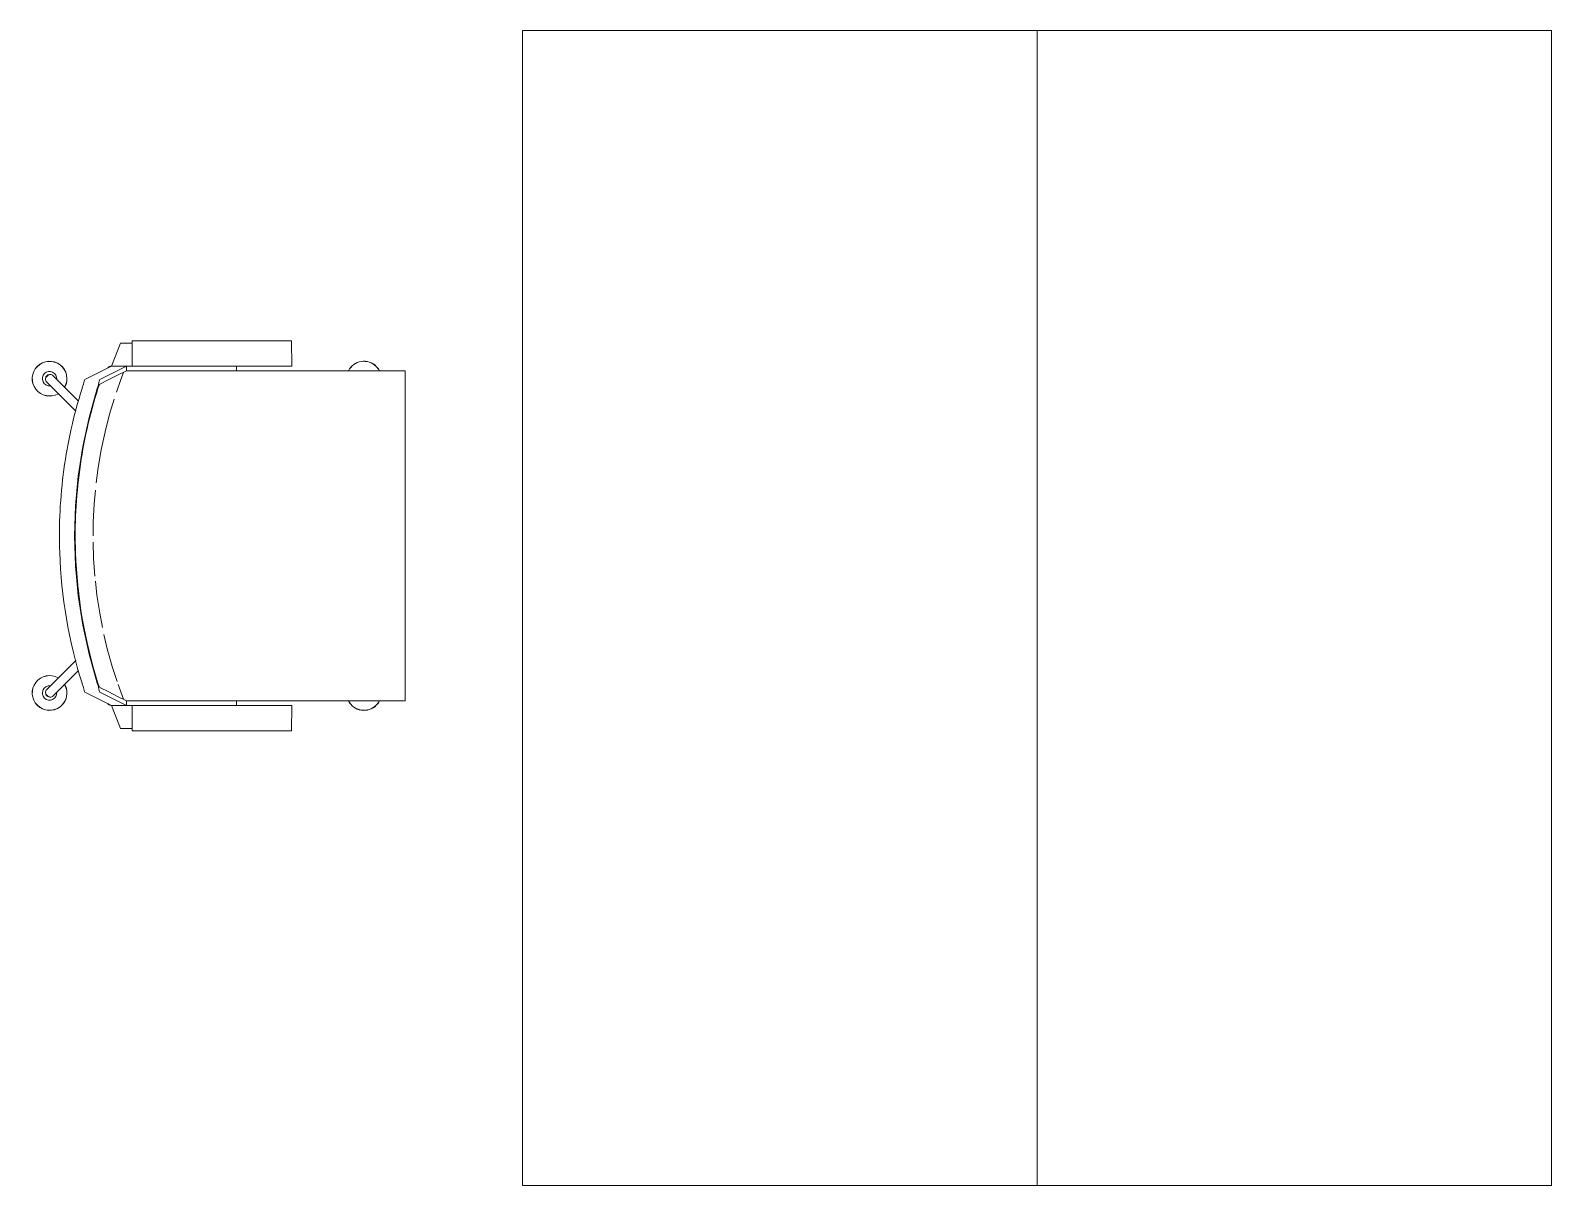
# Model space of a CAD drawing. Header units: centimetres. Extents: x -5566 to 5867, y -120 to 4683.
# Drawn here: x -3234.4 to -3023.7, y 359 to 519 of the extents above; entities that cross this region are included whole.
import ezdxf

# ---------------------------------------------------------------- set-up
doc = ezdxf.new("R2010")
doc.units = ezdxf.units.CM
doc.layers.add('I-FURN', color=30, linetype='Continuous', lineweight=13)

# ---------------------------------------------------------------- blocks, each defined once
blk = doc.blocks.new('AR_FUR_Desk_Office - 160_70-376127-Level _9_00')
at = {"layer": 'I-FURN'}
for p, q in [((156.2, 73.1), (-3.8, 73.1)), ((-3.8, 73.1), (-3.8, 1.83)), ((156.2, 1.83), (156.2, 73.1)), ((-3.8, 1.83), (156.2, 1.83))]:
    blk.add_line(p, q, dxfattribs=at)
blk = doc.blocks.new('AR_FUR_Chair_Office - AR_FUR_Chair_Office-V21-Level _9_00')
at = {"layer": 'I-FURN'}
for p, q in [((22.86, 27.5), (-22.86, 27.5)), ((-22.86, 27.04), (-22.86, 27.5)), ((22.86, 27.5), (22.86, 27.04)), ((-22.86, 24.73), (-22.86, 27.04)), ((22.86, 27.04), (22.86, 24.73)), ((-22.86, 17), (-22.86, 24.73)), ((22.86, 24.73), (22.86, 17)), ((-22.86, 16.18), (-22.86, 17)), ((22.86, 17), (22.86, 16.18)), ((-22.86, -7.93), (-22.86, 16.18)), ((22.86, 16.18), (22.86, -7.93)), ((-23.5, 11.78), (-26.99, 11.72)), ((-26.99, 11.46), (-26.99, 11.72)), ((-26.99, 9.43), (-26.99, 11.46)), ((-23.5, 11.77), (-23.5, 11.51)), ((-23.5, 11.51), (-23.5, 9.43)), ((26.99, 11.72), (23.5, 11.78)), ((23.5, 11.51), (23.5, 11.77)), ((23.5, 9.43), (23.5, 11.51)), ((26.99, 11.72), (26.99, 11.46)), ((26.99, 11.46), (26.99, 9.43)), ((-26.99, 6.79), (-26.99, 9.43)), ((-23.5, 9.43), (-23.5, 6.79)), ((23.5, 6.79), (23.5, 9.43)), ((26.99, 9.43), (26.99, 6.79)), ((-26.99, -10.16), (-26.99, 6.79)), ((-23.5, 6.79), (-23.5, -10.16)), ((23.5, -10.16), (23.5, 6.79)), ((26.99, 6.79), (26.99, -10.16)), ((-22.86, 4.13), (-23.5, 4.13)), ((23.5, 4.13), (22.86, 4.13)), ((-22.86, -11.14), (-22.86, -7.93)), ((22.86, -7.93), (22.86, -11.14)), ((-26.99, -10.32), (-26.99, -10.16)), ((-26.99, -10.32), (-23.5, -10.32)), ((-26.67, -10.32), (-23.5, -10.32)), ((-26.67, -10.67), (-26.67, -10.32)), ((-23.5, -10.16), (-23.5, -10.32)), ((-23.5, -10.32), (-23.5, -11.11)), ((23.5, -10.32), (23.5, -10.16)), ((23.5, -10.32), (26.99, -10.32)), ((26.67, -10.32), (23.5, -10.32)), ((23.5, -11.11), (23.5, -10.32)), ((26.67, -10.32), (26.67, -10.67)), ((26.99, -10.16), (26.99, -10.32)), ((-26.67, -11.94), (-26.67, -10.67)), ((-26.67, -11.94), (-23.5, -13.21)), ((-23.5, -11.11), (-22.91, -11.11)), ((-23.5, -11.11), (-21.65, -14.8)), ((-23.5, -11.11), (-23.5, -11.94)), ((-23.5, -13.21), (-23.5, -11.94)), ((-22.91, -11.11), (-22.86, -11.11)), ((-22.89, -11.11), (-22.86, -11.11)), ((-22.86, -11.11), (-22.86, -11.11)), ((22.64, -11.55), (20.59, -12.29)), ((21.65, -14.8), (23.5, -11.11)), ((22.86, -11.11), (22.89, -11.11)), ((22.86, -11.11), (22.86, -11.11)), ((22.86, -11.11), (22.91, -11.11)), ((22.91, -11.11), (23.5, -11.11)), ((23.5, -11.94), (23.5, -11.11)), ((23.5, -13.21), (26.67, -11.94)), ((23.5, -11.94), (23.5, -13.21)), ((26.67, -10.67), (26.67, -11.94)), ((-23.5, -13.21), (-21.65, -16.89)), ((21.65, -16.89), (23.5, -13.21)), ((-22.17, -21.27), (-18.66, -17.76)), ((-17.25, -18.15), (-21.27, -22.17)), ((21.27, -22.17), (17.25, -18.15)), ((18.66, -17.76), (22.17, -21.27)), ((-22.06, -22.17), (-22.17, -22.06)), ((22.17, -22.06), (22.06, -22.17))]:
    blk.add_line(p, q, dxfattribs=at)
at = {"layer": 'I-FURN', "flags": 128}
for points in [[(-21.02, -14.79), (-21.63, -13.57), (-22.24, -12.35), (-22.85, -11.12)], [(-19.89, -12.52), (-21.67, -11.92), (-22.64, -11.55)], [(20.19, -12.43), (18.08, -13.11), (15.64, -13.78), (13.69, -14.24)], [(22.85, -11.12), (22.24, -12.35), (21.63, -13.57), (21.02, -14.79)], [(-7.32, -15.31), (-9.44, -15.04), (-11.93, -14.61), (-14.41, -14.08), (-16.85, -13.46), (-18.95, -12.83)], [(12.7, -14.45), (10.7, -14.83), (8.2, -15.21), (6.28, -15.42)], [(-21.65, -14.8), (-21.58, -14.86), (-21.44, -14.91), (-21.23, -14.96), (-20.97, -14.99)], [(-20.87, -15.01), (-20.63, -15.1), (-20.39, -15.18)], [(20.39, -15.18), (16.4, -16.31), (12.36, -17.18), (8.26, -17.81), (4.14, -18.19), (0, -18.32), (-4.14, -18.19), (-8.26, -17.81), (-12.36, -17.18), (-16.4, -16.31), (-20.39, -15.18)], [(0, -15.74), (-1.89, -15.72), (-4.42, -15.59), (-6.32, -15.42)], [(5.61, -15.5), (3.16, -15.67), (0.87, -15.74)], [(20.39, -15.18), (20.63, -15.1), (20.87, -15.01)], [(20.97, -14.99), (21.23, -14.96), (21.44, -14.91), (21.58, -14.86), (21.65, -14.8)], [(-21.65, -16.89), (-21.58, -16.95), (-21.44, -17), (-21.23, -17.05), (-20.97, -17.08)], [(20.97, -17.08), (21.23, -17.05), (21.44, -17), (21.58, -16.95), (21.65, -16.89)], [(-22.17, -21.27), (-22.25, -21.37), (-22.3, -21.48), (-22.33, -21.6), (-22.33, -21.73), (-22.3, -21.85), (-22.25, -21.96), (-22.17, -22.06)], [(-22.06, -22.17), (-21.96, -22.25), (-21.85, -22.3), (-21.73, -22.33), (-21.6, -22.33), (-21.48, -22.3), (-21.37, -22.25), (-21.27, -22.17)], [(21.27, -22.17), (21.37, -22.25), (21.48, -22.3), (21.6, -22.33), (21.73, -22.33), (21.85, -22.3), (21.96, -22.25), (22.06, -22.17)], [(22.17, -22.06), (22.25, -21.96), (22.3, -21.85), (22.33, -21.73), (22.33, -21.6), (22.3, -21.48), (22.25, -21.37), (22.17, -21.27)]]:
    blk.add_lwpolyline(points, dxfattribs=at)
at = {"layer": 'I-FURN'}
for centre, radius, start, end in [((-21.77, 21.77), 2.41, 135, 243), ((-21.77, 21.77), 2.4, 135, 243), ((-21.77, 21.77), 2.41, 116.9187, 135), ((-21.77, 21.77), 2.4, 117.0899, 135), ((21.77, 21.77), 2.4, 297, 45), ((21.77, 21.77), 2.41, 45, 63.0813), ((21.77, 21.77), 2.4, 45, 62.9101), ((21.77, 21.77), 2.41, 297, 45), ((-22.91, -11.43), 0.317, 79.4439, 90), ((22.91, -11.43), 0.318, 90, 100.5561), ((-22.86, -13.21), 0.635, 180, 232.4486), ((22.86, -13.21), 0.635, 307.5514, 0), ((-21.77, -21.77), 2.41, 60.3294, 225), ((-21.77, -21.77), 2.4, 60.4231, 225), ((-21.77, -21.77), 2.41, 225, 29.6706), ((-21.77, -21.77), 2.4, 225, 29.5769), ((-21.77, -21.77), 1, 85, 225), ((21.77, -21.77), 2.41, 150.3294, 315), ((21.77, -21.77), 2.4, 150.4231, 315), ((21.77, -21.77), 2.41, 315, 119.6706), ((21.77, -21.77), 2.4, 315, 119.5769), ((21.77, -21.77), 1, 315, 95), ((-21.77, -21.77), 1, 225, 5), ((-21.77, -21.77), 0.555, 183.4267, 225), ((-21.77, -21.77), 0.555, 225, 266.5733), ((21.77, -21.77), 1, 175, 315), ((21.77, -21.77), 0.555, 273.4267, 315), ((21.77, -21.77), 0.555, 315, 356.5733)]:
    blk.add_arc(centre, radius, start, end, dxfattribs=at)
for points in [[(-22.85, -11.12), (-22.86, -11.12), (-22.86, -11.12), (-22.86, -11.12)], [(22.86, -11.12), (22.86, -11.12), (22.86, -11.12), (22.85, -11.12)], [(-23.48, -13.36), (-23.47, -13.37), (-23.47, -13.38), (-23.47, -13.38)], [(23.47, -13.38), (23.47, -13.38), (23.47, -13.37), (23.48, -13.36)], [(-20.95, -14.84), (-20.97, -14.83), (-21, -14.81), (-21.02, -14.8), (-21.02, -14.79)], [(-20.97, -14.99), (-20.95, -14.99), (-20.92, -15), (-20.89, -15.01), (-20.87, -15.01)], [(-20.39, -15.08), (-20.5, -15.04), (-20.73, -14.96), (-20.9, -14.88), (-20.95, -14.84)], [(20.95, -14.84), (20.9, -14.88), (20.73, -14.96), (20.5, -15.04), (20.39, -15.08)], [(20.87, -15.01), (20.89, -15.01), (20.92, -15), (20.95, -14.99), (20.97, -14.99)], [(21.02, -14.79), (21.02, -14.8), (21, -14.81), (20.97, -14.83), (20.95, -14.84)], [(-20.97, -17.08), (-20.95, -17.09), (-20.92, -17.09), (-20.89, -17.1), (-20.87, -17.11)], [(-20.87, -17.11), (-20.79, -17.14), (-20.64, -17.2), (-20.47, -17.25), (-20.39, -17.28)], [(20.39, -17.28), (20.47, -17.25), (20.64, -17.2), (20.79, -17.14), (20.87, -17.11)], [(20.87, -17.11), (20.89, -17.1), (20.92, -17.09), (20.95, -17.09), (20.97, -17.08)]]:
    blk.add_open_spline(points, degree=3, dxfattribs=at)
for points, knots in [([(-23.41, -13.53), (-23.4, -13.54), (-23.39, -13.55), (-23.38, -13.57), (-23.37, -13.58)], [0.46885825, 0.46885825, 0.46885825, 0.46885825, 0.5, 0.54714413, 0.54714413, 0.54714413, 0.54714413]), ([(-23.29, -13.67), (-23.28, -13.68), (-23.27, -13.69), (-23.25, -13.71), (-23.25, -13.71)], [0.70536216, 0.70536216, 0.70536216, 0.70536216, 0.75, 0.77420596, 0.77420596, 0.77420596, 0.77420596]), ([(23.25, -13.71), (23.25, -13.71), (23.27, -13.69), (23.28, -13.68), (23.29, -13.67)], [0.22579404, 0.22579404, 0.22579404, 0.22579404, 0.25, 0.29463784, 0.29463784, 0.29463784, 0.29463784]), ([(23.37, -13.58), (23.38, -13.57), (23.39, -13.55), (23.4, -13.54), (23.41, -13.53)], [0.45285587, 0.45285587, 0.45285587, 0.45285587, 0.5, 0.53114175, 0.53114175, 0.53114175, 0.53114175]), ([(20.39, -15.08), (14.54, -16.92), (4.62, -18.62), (-9.22, -17.92), (-16.73, -16.23), (-20.39, -15.08)], [0, 0, 0, 0, 0.444444, 0.722222, 1, 1, 1, 1]), ([(-20.39, -17.28), (-16.73, -18.43), (-9.22, -20.11), (4.62, -20.82), (14.54, -19.12), (20.39, -17.28)], [-1, -1, -1, -1, -0.722222, -0.444444, 0, 0, 0, 0])]:
    blk.add_open_spline(points, degree=3, knots=knots, dxfattribs=at)
blk = doc.blocks.new('AR_FUR_Desk_Office - 160_70-V91-Level _9_00')
at = {"layer": 'I-FURN'}
for p, q in [((-3.8, -1.83), (-3.8, -73.1)), ((156.2, -1.83), (-3.8, -1.83)), ((156.2, -73.1), (156.2, -1.83)), ((-3.8, -73.1), (156.2, -73.1))]:
    blk.add_line(p, q, dxfattribs=at)

msp = doc.modelspace()

# ---------------------------------------------------------------- block references
at = {"layer": 'I-FURN'}
for name, p, rotation in [('AR_FUR_Desk_Office - 160_70-V91-Level _9_00', (-3168.1, 362.79), 89.99999999999999), ('AR_FUR_Desk_Office - 160_70-376127-Level _9_00', (-3021.9, 362.79), 89.99999999999999), ('AR_FUR_Chair_Office - AR_FUR_Chair_Office-V21-Level _9_00', (-3210, 448.99), 270)]:
    msp.add_blockref(name, p, dxfattribs=dict(at, rotation=rotation))

doc.saveas('drawing.dxf')
